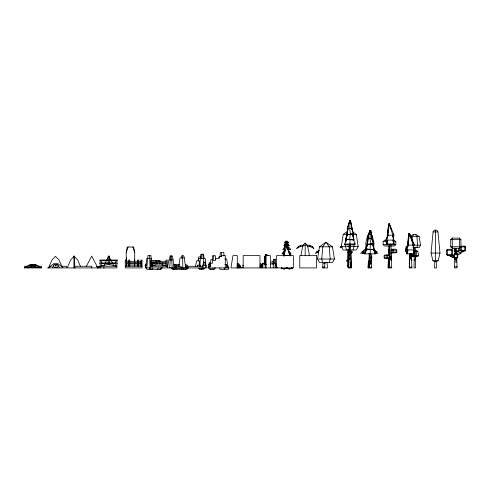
<?xml version="1.0" encoding="UTF-8"?>
<svg xmlns="http://www.w3.org/2000/svg" width="490" height="490" viewBox="0 0 490 490"><rect width="100%" height="100%" fill="white"/><g stroke="black" fill="none" stroke-linecap="round" stroke-linejoin="round"><path stroke-width="0.73" d="M447.468 249.294L447.468 255.406L451.743 255.406L452.662 254.488L452.662 250.212L451.743 249.294L447.468 249.294L446.549 250.212L446.549 254.488L447.468 255.406M451.743 255.406L451.743 249.294M452.264 238.116L452.264 248.301L459.393 248.301L460.918 246.776L460.918 239.641L459.393 238.116L452.264 238.116L450.733 239.641L450.733 246.776L452.264 248.301M454.475 254.077L454.475 257.936L457.176 257.936L457.758 257.354L457.758 254.653L457.176 254.077L454.475 254.077L453.893 254.653L453.893 257.354L454.475 257.936M457.176 257.936L457.176 254.077M456.368 252.497L456.692 251.584L458.616 251.633L458.622 248.289M459.393 248.301L459.393 238.116M461.347 246.145L461.347 251.033L464.765 251.033L465.5 250.298L465.5 246.874L464.765 246.145L461.347 246.145L460.612 246.874L460.612 250.298L461.347 251.033M464.765 251.033L464.765 246.145M368.982 267.92L369.227 253.728M349.143 244.804L348.653 267.92L349.45 244.02M389.513 244.804L389.023 267.92L389.826 244.02M414.289 256.736L414.001 267.92L415.587 267.92L415.293 247.34L414.289 247.34L414.289 256.736L411.116 255.131L411.116 253.777L414.289 255.382M221.29 256.693L221.407 252.485M347.545 260.141L347.882 249.502M388.558 254.904L388.821 246.035M455.167 248.301L454.977 254.794M213.34 259.645L213.45 255.786M286.038 243.793L286.08 242.428M348.77 250.016L348.206 267.92L351.348 267.92L350.546 244.02M388.435 258.634L388.007 267.92L391.724 267.92L390.922 244.02M455.216 259.841L455.253 257.936L455.216 258.322L456.441 258.322L456.429 257.936L456.441 259.841L456.845 259.939L454.806 259.939L455.216 259.841L455.253 258.628L454.873 257.911L451.253 256.748L451.07 255.406M456.772 257.562L457.041 267.92L454.61 267.92L454.879 257.709L451.253 256.625L449.22 255.406M455.247 253.789L455.29 252.497L455.02 253.434L456.631 253.434L460.055 252.656L462.211 251.033M182.617 255.786L182.807 267.92M369.38 253.863L368.897 267.92L369.693 253.863M411.165 253.863L411.961 267.92L409.266 267.92L409.756 253.863M409.266 267.92L410.069 253.863M97.541 267.92L97.59 266.97M199.987 265.182L200.318 258.469M203.491 265.237L203.638 262.217M286.864 246.782L286.975 244.639M349.799 228.597L347.484 228.205L349.878 220.684L350.528 220.745L352.114 228.677L349.799 228.597L350.203 220.739M370.06 232.009L370.134 230.576M370.446 230.576L370.042 238.44L370.569 243.836L367.347 244.412L365.565 249.073L374.238 249.741L372.737 243.744L367.69 244.4L365.877 249.073L367.69 244.4M387.076 244.804L387.284 240.878L387.088 242.189M387.388 244.02L387.596 240.094L386.083 244.804L394.07 244.804L393.672 243.493M407.349 253.208L407.527 249.937L406.326 253.863L414.626 253.863L413.425 249.937L413.854 253.208M407.625 253.863L407.839 249.937L406.639 253.863M169.724 267.92L170.508 255.952M285.235 246.874L285.327 245.361L284.592 250.666M388.49 226.919L388.625 224.647L388.092 232.223M388.668 228.414L388.803 226.141M408.691 236.737L408.868 233.706L409.609 233.706L414.369 245.074L407.368 245.074L408.807 233.706L408.495 239.01M409.089 235.225L409.181 233.706L407.68 245.074M434.869 261.433L434.489 267.92L436.578 267.92L436.198 261.433M201.268 258.469L201.525 254.224M347.251 234.845L352.5 233.908L353.994 239.898L349.817 239.72L350.185 233.559M370.06 249.563L370.397 243.94M348.611 266.805L347.392 266.805L347.52 260.852M285.211 246.874L285.321 245.361M388.141 235.231L388.931 223.863M408.182 243.561L408.391 240.529M408.384 245.074L409.175 233.706M220.028 256.693L220.335 252.485L223.789 252.485L224.046 255.988M415.275 259.473L415.391 257.93M210.161 266.438L210.902 259.645L212.372 259.645M212.244 259.645L212.544 255.786L215.471 255.786L215.772 259.645M345.646 245.025L345.524 246.55L346.454 250.016M345.891 241.98L346.497 234.361L347.306 233.203M412.084 240.216L412.366 236.658L413.817 234.588M97.633 267.92L98.355 266.438L99.476 266.438L100.07 267.424M146.749 267.92L148.041 255.339L150.834 255.339L151.673 261.262M326.952 262.487L327.516 267.92L322.732 267.92L322.861 263.393L325.035 263.393M370.789 253.863L371.591 267.92L368.082 267.92L368.211 263.393L369.105 260.515M431.065 253.073L433.093 231.911L434.226 230.171L436.835 230.171L437.968 231.911L440.002 253.073L438.244 260.374L437.16 261.433L433.907 261.433L432.823 260.374L431.065 253.073L440.002 253.073M198.444 260.907L198.683 258.469L205.224 258.469L205.837 265.237M407.931 245.576L406.161 246.599L405.334 250.813L406.124 252.013L407.533 252.013L407.27 249.41M413.278 254.837L413.413 253.428M202.903 267.92L203.387 262.217L205.537 262.217M272.936 264.618L273.071 263.277L275.735 263.277L276.078 266.634L276.654 267.92L276.617 255.621L293.394 255.621L293.394 267.92L261.366 267.92L261.936 266.634L262.279 263.277L265.58 263.216L265.58 263.841L264.655 263.841M324.435 267.92L324.999 262.487M200.324 258.469L200.833 254.224L203.589 254.224L204.097 258.469M199.516 266.548L199.681 265.182M286.246 244.731L286.387 243.61L288.083 243.824L289.18 245.674L287.728 245.76M283.82 255.48L285.376 242.801L290.509 255.48L283.82 255.48L286.773 246.55L289.725 255.48M283.924 255.97L284.402 252.179M367.347 244.718L368.18 237.889L367.347 244.718L368.633 244.608M347.104 234.569L347.943 228.052L347.104 234.875L353.547 233.718L350.969 234.489M169.516 259.927L170.036 255.952L172.443 255.952L174.33 267.92L167.47 267.92L168.842 259.927L172.958 259.927M126.23 260.594L126.616 257.654M178.813 266.493L180.026 257.911L184.271 257.911L185.686 267.92L185.649 266.297L202.425 266.297L202.425 267.92M387.204 242.709L387.596 240.094M407.233 251.897L407.527 249.937M407.349 253.208L407.839 249.937M198.101 260.576L198.664 256.907L200.759 256.907M415.281 258.647L415.575 256.736M317.532 259.02L319.474 246.831L325.979 242.189L332.477 246.831L334.419 259.02L332.563 262.487L319.394 262.487L317.532 259.02L334.419 259.02M348.647 250.016L343.159 250.016L341.303 246.55L343.245 234.361L347.379 231.409M202.125 267.92L202.572 265.237L206.462 265.237L207.013 267.92L176.755 267.92L175.971 266.297L181.116 266.297L181.116 267.92M126.23 266.199L126.23 252.515L127.247 246.997L133.697 246.997L134.713 252.515L134.713 266.26M309.159 255.896L309.159 253.746L307.493 245.233L305.19 243.089L302.894 245.233L301.228 253.746L301.228 255.896M416.414 256.736L416.812 255.541L416.396 251.321L415.514 250.298L417.786 251.321L418.613 255.541L417.823 256.736L412.194 256.736L411.404 255.541L411.821 253.428M195.455 266.517L196.637 260.907L199.271 260.907M157.119 264.214L157.449 262.732M181.288 257.911L181.766 255.786L183.793 255.786L184.271 257.911M370.71 261.954L371.837 256.913L370.746 254.157M368.737 234.777L367.586 235.623L365.92 242.348L365.92 247.45M152.108 266.003L152.445 264.661M56.785 263.455L58.108 265.47L57.593 267.485L55.866 267.632L54.139 267.485L53.624 265.47L54.947 263.455M286.087 245.6L286.46 244.179L287.085 244.179L288.579 250.617M387.118 238.097L387.676 236.015L387.008 238.097M387.247 238.011L387.988 235.231L385.428 240.878L387.51 240.878M407.545 246.464L407.919 245.074L405.671 249.937L414.062 249.937L413.033 245.074L413.64 249.937M407.674 247.156L408.225 245.074L405.983 249.937M329.268 262.487L330.199 259.02L329.231 246.831L325.979 242.189L322.726 246.831L321.752 259.02L322.683 262.487M353.039 250.016L353.97 246.55L353.847 245.025M416.947 247.621L417.596 245.196L416.916 236.658L415.465 234.588M157.798 269.316L158.166 267.999M347.937 228.254L349.762 228.573L350.326 233.993M368.18 238.097L372.357 238.52L370.771 230.57L369.809 230.545L367.414 238.201L369.809 230.545L370.771 230.588L372.357 238.52M284.911 250.176L284.255 252.264L284.911 250.053M286.215 245.998L286.65 244.602L287.299 244.626L288.745 251.713M347.171 229.142L349.566 221.486L350.215 221.511L349.566 221.462L347.171 228.989L348.329 229.265M347.484 228.364L349.878 220.684M362.735 253.63L363.427 250.868L365.117 249.147L367.028 249.147M371.855 244.216L373.79 243.867L372.02 238.483L367.727 238.201L370.446 230.533M98.172 267.92L98.643 266.438M286.215 245.949L286.65 244.584L287.299 244.645L288.745 251.854M370.122 230.545L367.727 238.201M386.426 240.094L387.988 235.231M406.577 249.239L407.919 245.074M406.669 249.937L408.225 245.074M227.636 265.519L228.879 267.92L228.42 269.316L220.139 269.316L219.679 267.92M126.23 252.515L128.117 246.997M456.411 253.789L457.176 251.633M265.794 254.665L265.69 264.104M346.718 240.18L345.321 240.014L347.447 234.563M347.704 233.699L345.321 240.014M365.565 249.073L367.182 244.688M213.763 269.316L214.332 267.975M48.541 267.92L52.02 259.853L55.492 256.331L58.972 259.853L62.157 267.246M346.773 239.047L344.317 244.804L349.688 244.804M362.968 253.097L363.427 252.032L362.508 253.63L363.886 253.63L365.338 252.032L365.338 250.868L366.606 249.575M366.704 248.889L364.56 253.863L375.616 253.863L373.699 249.416M364.872 253.863L366.906 249.134L373.821 249.692M161.663 267.497L160.836 269.316L146.963 269.316L145.138 265.672L146.265 263.951M197.237 266.548L197.887 265.182M209.561 266.591L209.561 264.453L210.547 262.383L209.904 262.383L208.513 264.453L208.507 267.92M239.261 267.368L239.635 266.634L238.514 264.729L237.828 264.373L236.872 265.157M159.93 269.316L160.597 267.999M284.421 245.674L285.156 243.677L284.004 245.423L285.713 245.735M86.185 266.609L91.704 256.105L97.908 267.92M103.635 265.929L108.792 256.105L113.95 265.929M456.398 258.628L456.778 257.911M239.861 267.368L240.382 266.389L238.802 263.853L237.828 263.375L236.848 263.853M352.702 231.831L356.248 234.361L358.19 246.55L356.334 250.016L350.846 250.016M419.189 236.658L410.087 236.658L412.997 234.588L416.286 234.588L419.189 236.658L420.549 245.196L419.25 247.621L412.997 247.621M197.164 266.278L197.758 265.182L200.19 265.182L200.771 266.278M176.449 265.292L175.445 267.081L175.445 268.146L176.161 269.316M53.624 265.47L52.357 267.485M285.082 242.489L285.805 241.252L287.679 241.331L288.396 242.636L284.739 242.348L285.609 241.172L287.679 241.331M215.361 267.81L214.449 269.316L209.726 269.316L208.513 267.307M181.3 269.316L182.041 268.146M282.712 254.047L284.427 251.309L284.022 251.045L281.989 253.581L284.678 254.145M31.991 264.337L28.708 267.92M284.322 247.377L282.773 249.747L284.727 249.747M363.886 253.63L365.338 250.868L363.427 250.868L362.508 253.63M369.821 258.157L369.821 257.207L370.544 257.207L370.544 258.157L369.821 258.157L369.821 257.207M410.191 258.157L410.191 257.207L410.92 257.207L410.92 258.157L410.191 258.157L410.191 257.207M273.328 263.436L273.604 259.308L275.276 259.308L275.558 259.7L275.558 263.436M265.213 254.947L267.117 254.947L265.213 254.947L265.213 264.104M349.566 259.241L349.566 258.175L350.46 258.175L350.46 259.241L349.566 259.241L349.566 258.175M389.936 259.241L389.936 258.175L390.836 258.175L390.836 259.241L389.936 259.241L389.936 258.175M370.544 258.157L370.544 257.207M410.92 258.157L410.92 257.207M174.262 265.715L175.494 264.343M350.46 259.241L350.46 258.175M390.836 259.241L390.836 258.175M389.262 258.634L384.809 258.634L384.142 257.795L384.142 255.884L385.042 254.904L389.029 254.904M458.616 251.633L459.381 250.874L459.381 247.53M185.581 269.316L187.229 267.699M173.552 266.186L174.495 265.292L179.334 265.292M363.654 253.63L365.338 252.032M303.077 245.294L300.713 245.294L298.318 246.537L296.64 248.528L298.318 247.377L300.713 246.599L303.077 246.599M319.388 250.292L316.993 251.535L315.315 253.526L318.794 251.793M363.543 250.911L362.343 251.535L360.665 253.526L363.543 251.983M393.844 239.978L395.81 241.564L395.81 244.669L394.352 246.035L390.861 246.035M391.032 249.239L395.626 249.239L396.808 250.194L396.808 252.056L395.932 252.871L391.535 252.871M183.438 269.316L184.773 268.146L172.609 268.146L173.95 269.316M160.555 269.316L162.447 267.681M37.118 267.92L35.151 265.794L34.637 267.473L32.91 267.62L30.674 265.794L31.182 267.473L32.91 267.62L35.151 265.794L33.835 264.337M390.113 246.035L384.583 246.035L383.125 244.669L383.125 241.564L385.091 239.978M37.154 266.242L41.399 266.242L41.399 267.92L24.5 267.92C30.637 263.308 35.188 263.308 41.319 267.92M457.378 255.076L460.092 253.906L463.663 251.033M153.554 263.859L155.22 262.652M48.847 267.485L54.023 263.455M55.866 265.47L57.532 264.349L54.2 264.349L55.866 265.47L55.866 267.632M31.244 264.894L32.91 265.794L34.576 264.894M238.403 267.32L239.622 266.744L239.408 267.92L230.943 267.92L232.952 255.621L237.319 255.621L237.319 267.92M292.144 267.92L289.455 269.065L286.773 267.92L284.084 269.065L281.401 267.92M371.04 260.692L371.598 260.527L371.573 259.872L371.01 259.743M411.416 260.692L411.968 260.527L411.943 259.872L411.38 259.743M103.317 267.92L104.229 267.92M369.356 263.093L368.903 263.216L368.878 263.939L369.319 264.098M409.726 263.093L409.273 263.216L409.248 263.939L409.689 264.098M270.309 264.092L275.104 263.473L275.104 267.92M350.748 253.465L351.526 253.269L351.514 252.515L350.724 252.35M391.118 253.465L391.902 253.269L391.884 252.515L391.1 252.35M101.51 265.905L108.498 264.233L116.185 266.076M151.134 266.076L156.028 264.9M349.339 249.281L348.555 249.441L348.537 250.261L349.315 250.457M389.715 249.281L388.925 249.441L388.907 250.261L389.691 250.457M350.724 234.471L352.598 234.122M370.967 244.314L372.841 243.959M287.642 247.248L288.751 247.119L290.582 249.294L288.635 249.52L287.893 247.818M262.193 264.159L260.539 264.343L260.447 265.237L262.028 265.758M351.361 252.589L352.482 252.473L352.451 251.652L350.773 251.584M367.494 244.688L368.915 244.559M348.451 260.159L346.54 260.319L346.516 261.219L348.408 261.501M370.569 243.836L373.79 243.561M283.318 255.909L284.433 255.829M289.89 254.126L291.183 254.047L288.824 251.045L290.055 252.95M285.156 243.677L286.387 243.61M284.004 245.423L285.456 245.337M262.861 267.92L262.861 263.988L266.627 264.275M450.733 239.641L460.918 239.641M460.918 246.776L450.733 246.776M460.612 246.874L465.5 246.874M446.549 250.212L452.662 250.212M465.5 250.298L460.612 250.298M459.381 250.874L454.285 250.874L454.285 248.02M452.662 254.488L446.549 254.488M453.893 254.653L457.758 254.653M457.758 257.354L453.893 257.354M389.054 224.647L388.564 224.647L387.125 236.015L387.951 236.015M433.093 231.911L437.968 231.911M343.245 234.361L346.497 234.361M356.248 234.361L352.996 234.361L353.302 238.171M367.586 235.623L368.737 235.623M392.57 236.015L393.813 236.015L393.256 234.679M385.74 240.094L393.819 240.094L392.79 235.231L393.397 240.094M393.09 240.878L393.513 240.878L393.219 239.488M383.125 241.564L387.351 241.564M392.992 241.564L395.81 241.564M284.739 242.348L286.227 242.348M344.629 244.02L355.373 244.02L353.455 239.573M386.396 244.02L394.383 244.02L393.182 240.094L393.439 242.06M383.125 244.669L386.647 244.669M393.697 244.669L395.81 244.669M350.362 244.804L355.06 244.804L354.515 243.53M302.894 245.233L307.493 245.233M413.162 245.196L420.549 245.196M307.469 245.294L309.833 245.294L312.228 246.537L313.906 248.528L312.228 247.377L309.833 246.599L307.469 246.599M341.303 246.55L349.039 246.55M350.448 246.55L358.19 246.55M406.161 246.599L407.551 246.599M319.474 246.831L332.477 246.831M287.642 247.119L288.751 247.119M286.773 247.468L287.495 248.828M288.628 249.294L290.582 249.294M396.808 250.194L389.195 250.194L389.195 252.056L389.752 252.571L388.637 252.571M414.007 250.298L414.509 250.298L413.621 251.321L417.786 251.321M405.334 250.813L407.135 250.813M373.895 250.868L375.175 250.868L376.093 253.067L376.093 253.63L374.715 253.63M414.289 251.646L415.293 251.646M454.285 250.874L455.62 251.633M389.195 252.056L396.808 252.056M347.802 252.326L348.874 252.326M362.735 253.067L363.886 253.067M374.942 253.067L376.093 253.067M267.264 255.492L268.024 255.492M411.404 255.541L413.205 255.541L413.603 256.736M415.367 255.541L418.613 255.541M384.142 255.884L389.207 255.884M265.17 256.631L264.502 256.631L264.563 263.442M370.765 256.913L371.837 256.913M108.174 257.287L109.411 257.287M369.926 257.336L370.44 257.336M410.302 257.336L410.81 257.336M218.399 257.391L219.453 257.391M384.142 257.795L389.207 257.795M369.926 258.003L370.44 258.003M410.302 258.003L410.81 258.003M151.275 258.304L146.816 258.304L145.512 267.92L167.213 267.92L167.213 260.019L166.086 260.019L166.086 266.242M349.762 258.395L350.264 258.395M390.138 258.395L390.634 258.395M349.762 258.99L350.264 258.99M390.138 258.99L390.634 258.99M224.867 259.032L226.674 259.032L228.126 267.92L226.337 264.337L224.892 264.337M265.329 259.706L264.912 259.706L264.912 256.631M273.328 259.7L275.558 259.7M264.502 259.933L264.753 256.631M432.823 260.374L438.244 260.374M151.422 260.509L159.44 260.509M158.025 261.041L160.812 261.041M126.402 261.286L141.488 261.286L141.488 262.72L126.402 262.72M151 261.286L166.086 261.286M273.328 261.733L271.932 261.066L271.932 263.02L273.328 263.02M454.738 261.966L456.913 261.966M157.492 262.652L151.967 262.652L152.286 263.994M151 262.72L166.086 262.72M101.338 262.91L115.658 262.91M55.492 263.228L56.24 263.228M101.338 263.583L115.658 263.583M126.402 263.583L141.488 263.583L141.488 265.01L126.402 265.01M151 263.583L166.086 263.583M275.619 263.553L275.931 265.17M275.564 263.828L275.815 265.451M173.785 264.343L179.591 264.343M208.513 264.453L209.561 264.453M185.293 264.79L186.653 264.79L188.05 266.174M29.578 264.894L36.248 264.894M151 265.01L166.086 265.01M239.524 265.237L240.002 265.237L240.002 267.92M145.138 265.672L146.504 265.672M347.196 265.69L348.611 265.69M28.432 265.794L37.387 265.794M28.879 266.242L24.623 266.242L24.623 267.92M51.279 266.242L49.784 266.242L49.784 267.362M100.113 266.242L116.883 266.242M125.275 266.242L142.051 266.242M150.436 266.242L167.213 266.242L161.62 264.9M96.622 266.438L97.645 266.438L98.172 267.307M208.507 266.407L210.59 266.407L210.59 263.259L212.427 263.259L212.427 260.355L215.637 260.355L215.637 258.371L219.269 258.371L219.269 256.533L221.86 256.533L221.86 255.621L225.284 255.621L225.284 267.92M96.842 266.548L97.528 266.548L98.018 267.466M98.41 266.719L99.599 266.719M454.414 266.805L457.244 266.805M97.014 266.97L98.086 266.97M174.03 267.081L176.908 267.081M322.536 267.075L324.656 267.075M367.886 267.075L369.301 267.075M348.966 267.136L351.036 267.136M369.203 267.136L371.279 267.136M389.336 267.136L391.412 267.136M409.579 267.136L411.655 267.136M275.919 267.362L277.12 267.362M25.897 267.473L39.929 267.473M186.561 267.865L188.515 267.865L186.819 269.316L172.382 269.316L170.734 267.699M47.457 267.932L66.56 267.92L66.56 266.242L62.316 266.242L62.316 267.081M228.879 267.92L208.275 267.92L208.275 266.915M239.524 267.92L240.645 267.92L240.645 266.86L240.167 266.86L240.167 267.92M286.038 243.689L287.171 243.702M350.436 228.597L351.777 228.646L353.547 233.718M365.565 248.755L366.961 248.81M346.669 239.292L352.861 239.818M287.471 245.361L289.18 245.674M286.074 242.495L287.14 242.556M286.834 242.397L288.396 242.636M349.878 220.702L350.528 220.727L352.114 228.677M451.29 255.541L454.205 255.878M349.817 239.72L345.634 239.23L345.634 238.912M454.199 256.05L450.874 255.406M375.058 251.983L377.931 253.526L376.253 251.535L373.858 250.292M262.456 265.966L261.605 265.568L261.813 266.854L260.95 267.16L261.648 267.92M238.122 267.32L236.903 266.744L237.117 267.92M242.428 265.047L243.561 265.703M449.012 255.406L451.253 256.748M57.71 263.455L62.885 267.485M371.04 234.777L372.192 235.623L373.858 242.348L373.858 247.45M151.545 269.316L149.775 267.999L151 269.316M185.704 265.488L186.721 266.254M155.306 260.509L156.42 261.372M173.013 268.146L174.262 269.316M373.901 249.575L375.175 250.868L375.861 253.067M261.28 264.453L260.466 263.522L260.466 264.925M351.777 228.646L353.547 234.024M59.376 267.485L58.108 265.47M287.851 243.677L288.763 245.423M150.13 267.999L150.755 269.316M200.116 265.182L200.753 266.548M287.483 241.252L288.053 242.489M99.372 266.438L100.015 267.92M373.509 249.692L375.303 253.863M80.531 266.578L77.634 259.853L74.155 256.331L70.683 259.853L67.204 267.92L116.883 267.92L116.883 260.692M209.849 267.975L210.418 269.316M409.297 233.706L410.694 237.05M411.257 238.385L414.056 245.074M289.676 254.72L290.233 256.056M97.443 266.438L97.835 267.424M411.6 239.389L409.554 233.706L413.125 245.074M389.311 223.863L391.608 230.257M371.708 238.483L373.478 243.561M373.79 243.867L372.045 238.361M371.598 238.348L372.774 241.797M132.833 246.997L134.713 252.515M225.933 264.337L227.103 267.92M369.117 253.471L369.558 254.849M389.274 223.863L392.882 235.231M149.23 267.858L149.683 269.316M413.315 250.592L414.111 253.208M152.298 267.999L152.653 269.316M372.706 244.645L373.925 249.422M372.676 243.499L374.238 249.741M352.433 233.657L353.994 239.898M162.227 262.732L162.558 264.214M413.309 247.854L413.609 249.239M370.893 232.695L370.458 230.57L370.893 232.75M371.181 234.11L371.904 237.656M351.514 227.887L351.802 229.461L351.514 228.015M371.181 234.196L371.757 237.074M242.44 266.744L242.654 267.92L259.963 267.92L259.963 255.621L243.187 255.621L243.187 267.92M151.876 262.744L152.378 266.444M413.425 249.937L413.952 253.863M393.182 240.094L393.709 244.02M393.225 243.493L393.397 244.804M134.523 259.124L134.713 260.594M264.943 263.277L265.084 264.618M205.365 265.237L205.641 267.92M414.179 259.284L414.295 260.551M172.186 267.92L171.543 255.952M202.903 254.224L203.154 258.469M286.84 241.331L286.913 242.636M204.906 262.217L205.053 265.237M203.589 258.469L203.773 262.217M150.044 267.92L149.615 255.339M410.853 253.863L411.061 259.78M370.71 260.521L370.838 264.22M460.055 252.656L460.092 253.906M456.674 254.72L456.49 248.301M350.724 250.016L351.287 267.92M287.134 242.489L287.177 243.806M199.252 260.907L199.35 265.182M390.781 253.005L390.94 260.466M350.24 244.804L350.283 247.04M350.601 261.954L350.711 267.173M370.679 261.201L370.728 264.184M455.051 251.633L455.045 248.289M435.53 230.171L435.53 261.433M392.998 249.239L392.998 252.871M390.812 256.429L390.812 257.44M389.464 244.669L389.464 246.035M387.039 254.904L387.039 258.634M376.253 251.535L376.253 252.375M375.175 250.868L375.175 252.032M370.244 249.539L370.244 253.863M362.343 251.535L362.343 252.375M353.682 240.363L353.682 240.682M350.001 239.696L350.001 244.02M349.119 254.641L349.119 255.927M342.045 246.954L342.045 247.517M341.812 246.954L341.812 247.517M316.993 251.535L316.993 252.375M312.228 246.537L312.228 247.377M309.833 245.294L309.833 246.599M305.19 243.089L305.19 255.896M300.713 245.294L300.713 246.599M298.318 246.537L298.318 247.377M292.144 269.065L292.144 267.724L289.455 269.065L286.773 267.724L284.084 269.065L281.401 267.724L281.401 269.065M286.773 244.179L286.773 245.6M276.966 267.362L276.966 267.92M274.443 259.308L274.443 263.436M273.261 263.951L273.261 267.92M270.351 267.92L270.351 255.621L265.99 255.621L265.99 267.92M265.329 263.216L265.329 263.841M265.151 264.349L265.151 267.92M265.072 263.216L265.072 259.522L264.312 259.522L264.312 263.442M238.403 266.346L238.403 267.92M238.263 266.744L238.263 267.92M238.122 266.346L238.122 267.92M237.828 263.375L237.828 267.368M224.279 267.92L224.279 269.316M212.09 267.975L212.09 269.316M201.464 268.312L201.464 269.316M159.838 262.732L159.838 264.214M151.563 266.242L151.563 260.019L150.436 260.019L150.436 267.92M140.924 266.242L140.924 260.019L142.051 260.019L142.051 267.92L125.275 267.92L125.275 260.019L126.402 260.019L126.402 266.242M138.67 266.242L138.67 260.019L137.549 260.019L137.549 266.242M129.776 266.242L129.776 260.019L128.65 260.019L128.65 266.242M117.165 262.91L117.165 263.583M115.763 260.692L115.763 266.242M109.411 264.882L109.411 256.105L108.174 256.105L108.174 264.122M101.234 260.692L101.234 266.242M100.113 260.692L100.113 267.92M99.831 262.91L99.831 263.583M91.722 267.92L91.722 266.242L74.946 266.242L74.946 267.92M74.376 267.92L74.376 255.988L73.941 255.988L73.941 267.92M32.91 265.794L32.91 267.62M260.245 264.925L260.141 267.92L260.796 267.92L260.686 264.925L260.245 264.925M347.63 228.995L346.791 235.659L347.63 228.995M367.874 238.054L367.035 244.718L367.874 238.054M388.876 223.863L387.437 235.231L394.125 235.231L389.366 223.863L388.876 223.863M239.077 265.684L238.838 266.346L237.687 266.346L237.448 265.684L239.077 265.684M204.244 268.312L203.742 269.316L199.191 269.316L198.689 268.312L204.244 268.312M341.652 245.423L339.974 247.413L341.652 246.262L341.652 245.423M316.54 255.621L299.77 255.621L299.77 267.92L316.54 267.92L316.54 255.621M117.165 260.019L99.831 260.019L99.831 260.692L117.165 260.692L117.165 260.019M241.76 267.418L241.282 267.418L241.282 267.92L241.76 267.92L241.76 267.418M242.36 267.418L241.882 267.418L241.882 267.92L242.36 267.92L242.36 267.418"/></g></svg>
